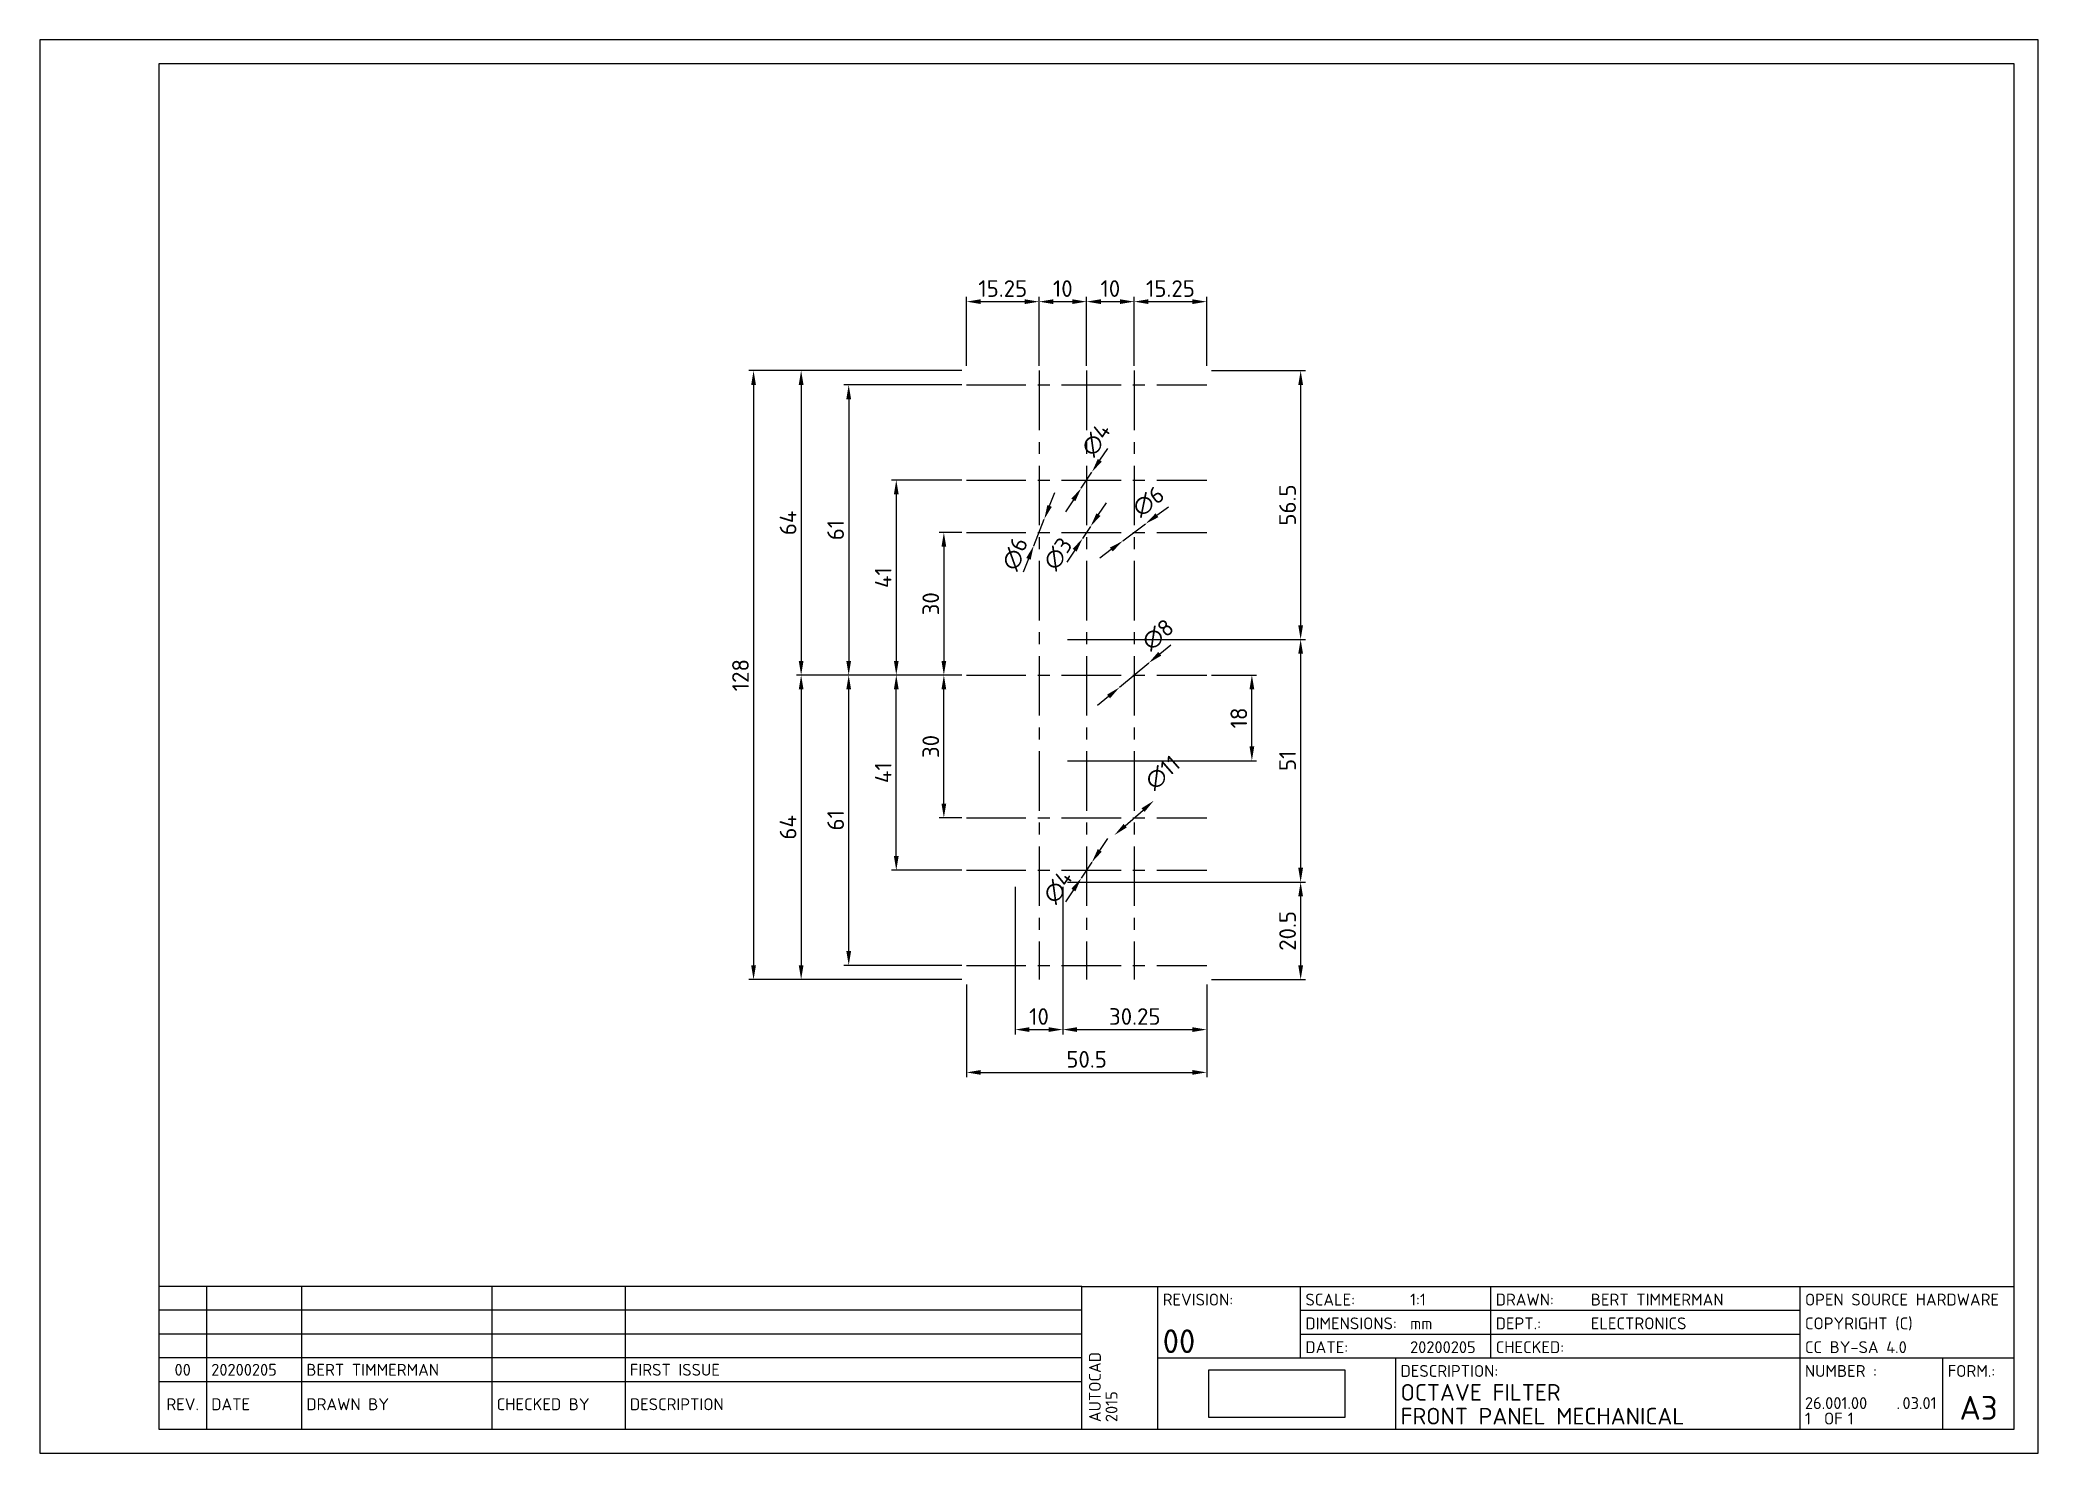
# Paper-space layout 'Layout1' of a CAD drawing. Extents: x 0 to 420, y 0 to 297.
# The model-space entities are those that its viewports show. They can reach past a viewport. Long polylines and large blocks are cut down to what shows.
import ezdxf
from ezdxf.enums import TextEntityAlignment as Align

# ---------------------------------------------------------------- set-up
doc = ezdxf.new("R2010")
doc.units = 0
doc.header["$LTSCALE"] = 10
doc.header["$MEASUREMENT"] = 0
doc.header["$PDMODE"] = 98
doc.header["$PDSIZE"] = -3
doc.linetypes.add('CENTER', pattern=[2, 1.25, -0.25, 0.25, -0.25])
doc.layers.get('0').update_dxf_attribs({"linetype": 'CONTINUOUS'})
doc.layers.get('DEFPOINTS').update_dxf_attribs({"linetype": 'CONTINUOUS'})
for name, color, linetype in [('DIMENSIONS', 1, 'CONTINUOUS'), ('GENERAL', 7, 'CONTINUOUS'), ('TITLEBLOCK', 7, 'CONTINUOUS')]:
    doc.layers.add(name, color=color, linetype=linetype)
doc.styles.add('ISO', font='isocpeur.ttf')
doc.dimstyles.get("Standard").update_dxf_attribs({"dimtxt": 3.5, "dimasz": 3, "dimexe": 1, "dimexo": 1, "dimgap": 1, "dimtad": 1, "dimdec": 3, "dimdsep": 46, "dimtxsty": 'ISO', "dimcen": 1, "dimclrt": 2, "dimadec": 0, "dimazin": 0, "dimtfac": 1, "dimtdec": 3, "dimtmove": 2, "dimatfit": 3, "dimfxl": 1, "dimtolj": 1, "dimarcsym": 0})
picture_1 = doc.add_image_def('image1.png', size_in_pixel=(403, 141))

# ---------------------------------------------------------------- blocks, each defined once
blk = doc.blocks.new('A3')
at = {"layer": 'TITLEBLOCK', "color": 3}
for p, q in [((219, 35), (25, 35)), ((219, 35), (415, 35)), ((219, 5), (219, 35)), ((235, 5), (235, 35)), ((265, 20), (265, 35)), ((305, 20), (305, 35)), ((370, 5), (370, 35)), ((265, 30), (370, 30)), ((265, 25), (370, 25)), ((235, 20), (415, 20)), ((285, 5), (285, 20)), ((400, 5), (400, 20)), ((219, 15), (25, 15))]:
    blk.add_line(p, q, dxfattribs=at)
at = {"layer": 'TITLEBLOCK'}
for p, q in [((35, 35), (35, 5)), ((55, 35), (55, 5)), ((95, 35), (95, 5)), ((123, 35), (123, 5)), ((219, 30), (25, 30)), ((219, 25), (25, 25)), ((219, 20), (25, 20))]:
    blk.add_line(p, q, dxfattribs=at)
at = {"layer": 'TITLEBLOCK', "color": 1}
blk.add_lwpolyline([(0, 0), (420, 0), (420, 297), (0, 297)], close=True, dxfattribs=at)
at = {"layer": 'TITLEBLOCK', "color": 4}
blk.add_lwpolyline([(25, 5), (415, 5), (415, 292), (25, 292), (25, 5)], dxfattribs=at)
at = {"layer": 'TITLEBLOCK', "style": 'ISO'}
for s, p in [('REVISION:', (236, 31)), ('SCALE:', (266, 31)), ('DRAWN:', (306, 31)), ('DIMENSIONS:', (266, 26)), ('DEPT.:', (306, 26)), ('DATE:', (266, 21)), ('CHECKED:', (306, 21)), ('DESCRIPTION:', (286, 16)), ('NUMBER :', (371, 16)), ('FORM.:', (401, 16)), ('DATE', (36, 9)), ('DRAWN BY', (56, 9)), ('CHECKED BY', (96, 9)), ('DESCRIPTION', (124, 9)), ('OF', (375, 6)), ('.', (390.25, 9.25))]:
    blk.add_text(s, height=2.5, dxfattribs=at).set_placement(p)
blk.add_text('REV.', height=2.5, dxfattribs=at).set_placement((30, 9), align=Align.CENTER)
for tag, p in [('REV4', (30, 31.25)), ('REV3', (30, 26.25)), ('REV2', (30, 21.25)), ('REV1', (30, 16.25))]:
    blk.add_attdef(tag, text='', height=2.5, dxfattribs=at).set_placement(p, align=Align.CENTER)
for tag, p in [('DATUM4', (36, 31.25)), ('GET4', (56, 31.25)), ('GEZ4', (96, 31.25)), ('OMSCHR4', (124, 31.25)), ('DATUM3', (36, 26.25)), ('GET3', (56, 26.25)), ('GEZ3', (96, 26.25)), ('OMSCHR3', (124, 26.25)), ('DATUM2', (36, 21.25)), ('GET2', (56, 21.25)), ('GEZ2', (96, 21.25)), ('OMSCHR2', (124, 21.25)), ('DATUM1', (36, 16.25)), ('GET1', (56, 16.25)), ('GEZ1', (96, 16.25)), ('OMSCHR1', (124, 16.25))]:
    blk.add_attdef(tag, p, '', height=2.5, dxfattribs=at)
at = {"layer": 'TITLEBLOCK', "color": 2, "style": 'ISO'}
for tag, p, height in [('S', (288, 31), 2.5), ('GET', (326, 31), 2.5), ('OPM1', (371, 31), 2.5), ('ME', (288, 26), 2.5), ('AFD', (326, 26), 2.5), ('OPM2', (371, 26), 2.5), ('LDATUM', (245.5, 21), 2.5), ('DATUM', (288, 21), 2.5), ('GEZ', (326, 21), 2.5), ('OPM3', (371, 21), 2.5), ('BEN1', (286, 11), 3.5), ('CAT', (371, 12.5), 2.5), ('INST', (378, 12.5), 2.5), ('BEN2', (286, 6), 3.5), ('PARTNO', (371, 9.25), 2.5), ('B', (371, 6), 2.5), ('NOBLZ', (380, 6), 2.5), ('TEK', (391.5, 9.25), 2.5)]:
    blk.add_attdef(tag, p, '', height=height, dxfattribs=at)
at = {"layer": 'TITLEBLOCK', "color": 3, "style": 'ISO'}
blk.add_attdef('L', (236, 21), '', height=5, dxfattribs=at)
at = {"layer": 'TITLEBLOCK', "color": 2, "style": 'ISO'}
for tag, p in [('DOSNAAM', (230, 6.5)), ('SYSTEEM', (223, 6.5)), ('FLOPPY', (233.5, 6.5)), ('REL', (226.5, 6.5))]:
    blk.add_attdef(tag, p, '', height=2.5, rotation=90, dxfattribs=at)
for tag, p in [('NAAM', (260, 14)), ('PLAATS', (260, 7.5))]:
    blk.add_attdef(tag, text='', height=3.5, dxfattribs=at).set_placement(p, align=Align.CENTER)
at = {"layer": 'TITLEBLOCK', "color": 3, "style": 'ISO'}
blk.add_attdef('F', text='', height=5, dxfattribs=at).set_placement((407.5, 7), align=Align.CENTER)
blk = doc.blocks.new('*D1')
at = {"layer": 'DEFPOINTS', "color": 0, "transparency": 16777216}
for p in [(194.75, 227.5), (160, 163.5), (194.75, 163.5)]:
    blk.add_point(p, dxfattribs=at)
at = {"layer": 'DIMENSIONS', "color": 0, "lineweight": -2, "transparency": 16777216}
for p, q in [((193.75, 227.5), (159, 227.5)), ((160, 224.5), (160, 166.5)), ((193.75, 163.5), (159, 163.5))]:
    blk.add_line(p, q, dxfattribs=at)
at = {"layer": 'DIMENSIONS', "color": 0, "transparency": 16777216}
for points in [[(159.5, 224.5), (160.5, 224.5), (160, 227.5)], [(159.5, 166.5), (160.5, 166.5), (160, 163.5)]]:
    blk.add_solid(points, dxfattribs=at)
at = {"layer": 'DIMENSIONS', "color": 2, "transparency": 16777216, "insert": (157.25, 195.5), "char_height": 3.5, "attachment_point": 5, "rotation": 90, "style": 'ISO'}
blk.add_mtext('\\A1;64', dxfattribs=at)
blk = doc.blocks.new('*D2')
at = {"layer": 'DEFPOINTS', "color": 0, "transparency": 16777216}
for p in [(194.75, 227.5), (150, 99.5), (194.75, 99.5)]:
    blk.add_point(p, dxfattribs=at)
at = {"layer": 'DIMENSIONS', "color": 0, "lineweight": -2, "transparency": 16777216}
for p, q in [((193.75, 227.5), (149, 227.5)), ((150, 224.5), (150, 102.5)), ((193.75, 99.5), (149, 99.5))]:
    blk.add_line(p, q, dxfattribs=at)
at = {"layer": 'DIMENSIONS', "color": 0, "transparency": 16777216}
for points in [[(149.5, 224.5), (150.5, 224.5), (150, 227.5)], [(149.5, 102.5), (150.5, 102.5), (150, 99.5)]]:
    blk.add_solid(points, dxfattribs=at)
at = {"layer": 'DIMENSIONS', "color": 2, "transparency": 16777216, "insert": (147.25, 163.5), "char_height": 3.5, "attachment_point": 5, "rotation": 90, "style": 'ISO'}
blk.add_mtext('\\A1;128', dxfattribs=at)
blk = doc.blocks.new('*D3')
at = {"layer": 'DEFPOINTS', "color": 0, "transparency": 16777216}
for p in [(194.75, 163.5), (160, 99.5), (194.75, 99.5)]:
    blk.add_point(p, dxfattribs=at)
at = {"layer": 'DIMENSIONS', "color": 0, "lineweight": -2, "transparency": 16777216}
for p, q in [((193.75, 163.5), (159, 163.5)), ((160, 160.5), (160, 102.5)), ((193.75, 99.5), (159, 99.5))]:
    blk.add_line(p, q, dxfattribs=at)
at = {"layer": 'DIMENSIONS', "color": 0, "transparency": 16777216}
for points in [[(159.5, 160.5), (160.5, 160.5), (160, 163.5)], [(159.5, 102.5), (160.5, 102.5), (160, 99.5)]]:
    blk.add_solid(points, dxfattribs=at)
at = {"layer": 'DIMENSIONS', "color": 2, "transparency": 16777216, "insert": (157.25, 131.5), "char_height": 3.5, "attachment_point": 5, "rotation": 90, "style": 'ISO'}
blk.add_mtext('\\A1;64', dxfattribs=at)
blk = doc.blocks.new('*D4')
at = {"layer": 'DEFPOINTS', "color": 0, "transparency": 16777216}
for p in [(194.75, 224.5), (170, 163.5), (194.75, 163.5)]:
    blk.add_point(p, dxfattribs=at)
at = {"layer": 'DIMENSIONS', "color": 0, "lineweight": -2, "transparency": 16777216}
for p, q in [((193.75, 224.5), (169, 224.5)), ((170, 221.5), (170, 166.5)), ((193.75, 163.5), (169, 163.5))]:
    blk.add_line(p, q, dxfattribs=at)
at = {"layer": 'DIMENSIONS', "color": 0, "transparency": 16777216}
for points in [[(169.5, 221.5), (170.5, 221.5), (170, 224.5)], [(169.5, 166.5), (170.5, 166.5), (170, 163.5)]]:
    blk.add_solid(points, dxfattribs=at)
at = {"layer": 'DIMENSIONS', "color": 2, "transparency": 16777216, "insert": (167.25, 194), "char_height": 3.5, "attachment_point": 5, "rotation": 90, "style": 'ISO'}
blk.add_mtext('\\A1;61', dxfattribs=at)
blk = doc.blocks.new('*D5')
at = {"layer": 'DEFPOINTS', "color": 0, "transparency": 16777216}
for p in [(194.75, 204.5), (180, 163.5), (194.75, 163.5)]:
    blk.add_point(p, dxfattribs=at)
at = {"layer": 'DIMENSIONS', "color": 0, "lineweight": -2, "transparency": 16777216}
for p, q in [((193.75, 204.5), (179, 204.5)), ((180, 201.5), (180, 166.5)), ((193.75, 163.5), (179, 163.5))]:
    blk.add_line(p, q, dxfattribs=at)
at = {"layer": 'DIMENSIONS', "color": 0, "transparency": 16777216}
for points in [[(179.5, 201.5), (180.5, 201.5), (180, 204.5)], [(179.5, 166.5), (180.5, 166.5), (180, 163.5)]]:
    blk.add_solid(points, dxfattribs=at)
at = {"layer": 'DIMENSIONS', "color": 2, "transparency": 16777216, "insert": (177.25, 184), "char_height": 3.5, "attachment_point": 5, "rotation": 90, "style": 'ISO'}
blk.add_mtext('\\A1;41', dxfattribs=at)
blk = doc.blocks.new('*D6')
at = {"layer": 'DEFPOINTS', "color": 0, "transparency": 16777216}
for p in [(194.75, 193.5), (190, 163.5), (194.75, 163.5)]:
    blk.add_point(p, dxfattribs=at)
at = {"layer": 'DIMENSIONS', "color": 0, "lineweight": -2, "transparency": 16777216}
for p, q in [((193.75, 193.5), (189, 193.5)), ((190, 190.5), (190, 166.5)), ((193.75, 163.5), (189, 163.5))]:
    blk.add_line(p, q, dxfattribs=at)
at = {"layer": 'DIMENSIONS', "color": 0, "transparency": 16777216}
for points in [[(189.5, 190.5), (190.5, 190.5), (190, 193.5)], [(189.5, 166.5), (190.5, 166.5), (190, 163.5)]]:
    blk.add_solid(points, dxfattribs=at)
at = {"layer": 'DIMENSIONS', "color": 2, "transparency": 16777216, "insert": (187.25, 178.5), "char_height": 3.5, "attachment_point": 5, "rotation": 90, "style": 'ISO'}
blk.add_mtext('\\A1;30', dxfattribs=at)
blk = doc.blocks.new('*D7')
at = {"layer": 'DEFPOINTS', "color": 0, "transparency": 16777216}
for p in [(194.75, 99.5), (245.25, 99.5), (245.25, 80)]:
    blk.add_point(p, dxfattribs=at)
at = {"layer": 'DIMENSIONS', "color": 0, "lineweight": -2, "transparency": 16777216}
for p, q in [((194.75, 98.5), (194.75, 79)), ((245.25, 98.5), (245.25, 79)), ((197.75, 80), (242.25, 80))]:
    blk.add_line(p, q, dxfattribs=at)
at = {"layer": 'DIMENSIONS', "color": 0, "transparency": 16777216}
for points in [[(197.75, 80.5), (197.75, 79.5), (194.75, 80)], [(242.25, 80.5), (242.25, 79.5), (245.25, 80)]]:
    blk.add_solid(points, dxfattribs=at)
at = {"layer": 'DIMENSIONS', "color": 2, "transparency": 16777216, "insert": (220, 82.75), "char_height": 3.5, "attachment_point": 5, "style": 'ISO'}
blk.add_mtext('\\A1;50.5', dxfattribs=at)
blk = doc.blocks.new('*D10')
at = {"layer": 'DEFPOINTS', "color": 0, "transparency": 16777216}
for p in [(190, 163.5), (194.75, 163.5), (194.75, 133.5)]:
    blk.add_point(p, dxfattribs=at)
at = {"layer": 'DIMENSIONS', "color": 0, "lineweight": -2, "transparency": 16777216}
for p, q in [((193.75, 163.5), (189, 163.5)), ((190, 136.5), (190, 160.5)), ((193.75, 133.5), (189, 133.5))]:
    blk.add_line(p, q, dxfattribs=at)
at = {"layer": 'DIMENSIONS', "color": 0, "transparency": 16777216}
for points in [[(189.5, 160.5), (190.5, 160.5), (190, 163.5)], [(189.5, 136.5), (190.5, 136.5), (190, 133.5)]]:
    blk.add_solid(points, dxfattribs=at)
at = {"layer": 'DIMENSIONS', "color": 2, "transparency": 16777216, "insert": (187.25, 148.5), "char_height": 3.5, "attachment_point": 5, "rotation": 90, "style": 'ISO'}
blk.add_mtext('\\A1;30', dxfattribs=at)
blk = doc.blocks.new('*D9')
at = {"layer": 'DEFPOINTS', "color": 0, "transparency": 16777216}
for p in [(180, 163.5), (194.75, 163.5), (194.75, 122.5)]:
    blk.add_point(p, dxfattribs=at)
at = {"layer": 'DIMENSIONS', "color": 0, "lineweight": -2, "transparency": 16777216}
for p, q in [((193.75, 163.5), (179, 163.5)), ((180, 125.5), (180, 160.5)), ((193.75, 122.5), (179, 122.5))]:
    blk.add_line(p, q, dxfattribs=at)
at = {"layer": 'DIMENSIONS', "color": 0, "transparency": 16777216}
for points in [[(179.5, 160.5), (180.5, 160.5), (180, 163.5)], [(179.5, 125.5), (180.5, 125.5), (180, 122.5)]]:
    blk.add_solid(points, dxfattribs=at)
at = {"layer": 'DIMENSIONS', "color": 2, "transparency": 16777216, "insert": (177.25, 143), "char_height": 3.5, "attachment_point": 5, "rotation": 90, "style": 'ISO'}
blk.add_mtext('\\A1;41', dxfattribs=at)
blk = doc.blocks.new('*D8')
at = {"layer": 'DEFPOINTS', "color": 0, "transparency": 16777216}
for p in [(170, 163.5), (194.75, 163.5), (194.75, 102.5)]:
    blk.add_point(p, dxfattribs=at)
at = {"layer": 'DIMENSIONS', "color": 0, "lineweight": -2, "transparency": 16777216}
for p, q in [((193.75, 163.5), (169, 163.5)), ((170, 105.5), (170, 160.5)), ((193.75, 102.5), (169, 102.5))]:
    blk.add_line(p, q, dxfattribs=at)
at = {"layer": 'DIMENSIONS', "color": 0, "transparency": 16777216}
for points in [[(169.5, 160.5), (170.5, 160.5), (170, 163.5)], [(169.5, 105.5), (170.5, 105.5), (170, 102.5)]]:
    blk.add_solid(points, dxfattribs=at)
at = {"layer": 'DIMENSIONS', "color": 2, "transparency": 16777216, "insert": (167.25, 133), "char_height": 3.5, "attachment_point": 5, "rotation": 90, "style": 'ISO'}
blk.add_mtext('\\A1;61', dxfattribs=at)
blk = doc.blocks.new('*D13')
at = {"layer": 'DEFPOINTS', "color": 0, "transparency": 16777216}
for p in [(210, 242), (194.75, 227.5), (210, 227.5)]:
    blk.add_point(p, dxfattribs=at)
at = {"layer": 'DIMENSIONS', "color": 0, "lineweight": -2, "transparency": 16777216}
for p, q in [((194.75, 228.5), (194.75, 243)), ((197.75, 242), (207, 242)), ((210, 228.5), (210, 243))]:
    blk.add_line(p, q, dxfattribs=at)
at = {"layer": 'DIMENSIONS', "color": 0, "transparency": 16777216}
for points in [[(197.75, 242.5), (197.75, 241.5), (194.75, 242)], [(207, 242.5), (207, 241.5), (210, 242)]]:
    blk.add_solid(points, dxfattribs=at)
at = {"layer": 'DIMENSIONS', "color": 2, "transparency": 16777216, "insert": (202.38, 244.75), "char_height": 3.5, "attachment_point": 5, "style": 'ISO'}
blk.add_mtext('\\A1;15.25', dxfattribs=at)
blk = doc.blocks.new('*D14')
at = {"layer": 'DEFPOINTS', "color": 0, "transparency": 16777216}
for p in [(220, 242), (210, 227.5), (220, 227.5)]:
    blk.add_point(p, dxfattribs=at)
at = {"layer": 'DIMENSIONS', "color": 0, "lineweight": -2, "transparency": 16777216}
for p, q in [((210, 228.5), (210, 243)), ((213, 242), (217, 242)), ((220, 228.5), (220, 243))]:
    blk.add_line(p, q, dxfattribs=at)
at = {"layer": 'DIMENSIONS', "color": 0, "transparency": 16777216}
for points in [[(213, 242.5), (213, 241.5), (210, 242)], [(217, 242.5), (217, 241.5), (220, 242)]]:
    blk.add_solid(points, dxfattribs=at)
at = {"layer": 'DIMENSIONS', "color": 2, "transparency": 16777216, "insert": (215, 244.75), "char_height": 3.5, "attachment_point": 5, "style": 'ISO'}
blk.add_mtext('\\A1;10', dxfattribs=at)
blk = doc.blocks.new('*D15')
at = {"layer": 'DEFPOINTS', "color": 0, "transparency": 16777216}
for p in [(230, 242), (220, 227.5), (230, 227.5)]:
    blk.add_point(p, dxfattribs=at)
at = {"layer": 'DIMENSIONS', "color": 0, "lineweight": -2, "transparency": 16777216}
for p, q in [((220, 228.5), (220, 243)), ((223, 242), (227, 242)), ((230, 228.5), (230, 243))]:
    blk.add_line(p, q, dxfattribs=at)
at = {"layer": 'DIMENSIONS', "color": 0, "transparency": 16777216}
for points in [[(223, 242.5), (223, 241.5), (220, 242)], [(227, 242.5), (227, 241.5), (230, 242)]]:
    blk.add_solid(points, dxfattribs=at)
at = {"layer": 'DIMENSIONS', "color": 2, "transparency": 16777216, "insert": (225, 244.75), "char_height": 3.5, "attachment_point": 5, "style": 'ISO'}
blk.add_mtext('\\A1;10', dxfattribs=at)
blk = doc.blocks.new('*D16')
at = {"layer": 'DEFPOINTS', "color": 0, "transparency": 16777216}
for p in [(245.25, 242), (230, 227.5), (245.25, 227.5)]:
    blk.add_point(p, dxfattribs=at)
at = {"layer": 'DIMENSIONS', "color": 0, "lineweight": -2, "transparency": 16777216}
for p, q in [((230, 228.5), (230, 243)), ((233, 242), (242.25, 242)), ((245.25, 228.5), (245.25, 243))]:
    blk.add_line(p, q, dxfattribs=at)
at = {"layer": 'DIMENSIONS', "color": 0, "transparency": 16777216}
for points in [[(233, 242.5), (233, 241.5), (230, 242)], [(242.25, 242.5), (242.25, 241.5), (245.25, 242)]]:
    blk.add_solid(points, dxfattribs=at)
at = {"layer": 'DIMENSIONS', "color": 2, "transparency": 16777216, "insert": (237.63, 244.75), "char_height": 3.5, "attachment_point": 5, "style": 'ISO'}
blk.add_mtext('\\A1;15.25', dxfattribs=at)
blk = doc.blocks.new('*D17')
at = {"layer": 'DEFPOINTS', "color": 0, "transparency": 16777216}
for p in [(221.11, 206.16, 1), (218.89, 202.83, 1)]:
    blk.add_point(p, dxfattribs=at)
at = {"layer": 'DIMENSIONS', "color": 0, "lineweight": -2, "transparency": 16777216}
for p, q in [((222.77, 208.66), (224.44, 211.16)), ((218.89, 202.83), (221.11, 206.16)), ((217.23, 200.34), (215.57, 197.84))]:
    blk.add_line(p, q, dxfattribs=at)
at = {"layer": 'DIMENSIONS', "color": 0, "transparency": 16777216}
for points in [[(222.36, 208.94), (223.19, 208.38), (221.11, 206.16)], [(216.81, 200.61), (217.64, 200.06), (218.89, 202.83)]]:
    blk.add_solid(points, dxfattribs=at)
at = {"layer": 'DIMENSIONS', "color": 2, "transparency": 16777216, "insert": (222, 213), "char_height": 3.5, "attachment_point": 5, "rotation": 56.3329, "style": 'ISO'}
blk.add_mtext('\\A1;∅4', dxfattribs=at)
blk = doc.blocks.new('*D18')
at = {"layer": 'DEFPOINTS', "color": 0, "transparency": 16777216}
for p in [(232.4, 195.3, 1), (227.6, 191.7, 1)]:
    blk.add_point(p, dxfattribs=at)
at = {"layer": 'DIMENSIONS', "color": 0, "lineweight": -2, "transparency": 16777216}
for p, q in [((234.8, 197.1), (237.2, 198.9)), ((227.6, 191.7), (232.4, 195.3)), ((225.2, 189.9), (222.8, 188.1))]:
    blk.add_line(p, q, dxfattribs=at)
at = {"layer": 'DIMENSIONS', "color": 0, "transparency": 16777216}
for points in [[(234.5, 197.5), (235.1, 196.7), (232.4, 195.3)], [(224.9, 190.3), (225.5, 189.5), (227.6, 191.7)]]:
    blk.add_solid(points, dxfattribs=at)
at = {"layer": 'DIMENSIONS', "color": 2, "transparency": 16777216, "insert": (233, 200), "char_height": 3.5, "attachment_point": 5, "rotation": 36.8909, "style": 'ISO'}
blk.add_mtext('\\A1;∅6', dxfattribs=at)
blk = doc.blocks.new('*D19')
at = {"layer": 'DEFPOINTS', "color": 0, "transparency": 16777216}
for p in [(220.83, 194.75, 1), (219.17, 192.25, 1)]:
    blk.add_point(p, dxfattribs=at)
at = {"layer": 'DIMENSIONS', "color": 0, "lineweight": -2, "transparency": 16777216}
for p, q in [((222.5, 197.24), (224.16, 199.74)), ((220.83, 194.75), (219.17, 192.25)), ((217.5, 189.76), (215.84, 187.26))]:
    blk.add_line(p, q, dxfattribs=at)
at = {"layer": 'DIMENSIONS', "color": 0, "transparency": 16777216}
for points in [[(222.08, 197.52), (222.91, 196.96), (220.83, 194.75)], [(217.09, 190.03), (217.92, 189.48), (219.17, 192.25)]]:
    blk.add_solid(points, dxfattribs=at)
at = {"layer": 'DIMENSIONS', "color": 2, "transparency": 16777216, "insert": (214, 189), "char_height": 3.5, "attachment_point": 5, "rotation": 56.2869, "style": 'ISO'}
blk.add_mtext('\\A1;∅3', dxfattribs=at)
blk = doc.blocks.new('*D20')
at = {"layer": 'DEFPOINTS', "color": 0, "transparency": 16777216}
for p in [(211.11, 196.28, 1), (208.89, 190.71, 1)]:
    blk.add_point(p, dxfattribs=at)
at = {"layer": 'DIMENSIONS', "color": 0, "lineweight": -2, "transparency": 16777216}
for p, q in [((212.23, 199.07), (213.34, 201.86)), ((208.89, 190.71), (211.11, 196.28)), ((207.77, 187.93), (206.66, 185.14))]:
    blk.add_line(p, q, dxfattribs=at)
at = {"layer": 'DIMENSIONS', "color": 0, "transparency": 16777216}
for points in [[(211.76, 199.26), (212.69, 198.88), (211.11, 196.28)], [(207.31, 188.11), (208.24, 187.74), (208.89, 190.71)]]:
    blk.add_solid(points, dxfattribs=at)
at = {"layer": 'DIMENSIONS', "color": 2, "transparency": 16777216, "insert": (205, 189), "char_height": 3.5, "attachment_point": 5, "rotation": 68.2106, "style": 'ISO'}
blk.add_mtext('\\A1;∅6', dxfattribs=at)
blk = doc.blocks.new('*D21')
at = {"layer": 'DEFPOINTS', "color": 0, "transparency": 16777216}
for p in [(234.14, 137.12, 1), (225.86, 129.88, 1)]:
    blk.add_point(p, dxfattribs=at)
at = {"layer": 'DIMENSIONS', "color": 0, "lineweight": -2, "transparency": 16777216}
blk.add_line((228.12, 131.85), (231.88, 135.15), dxfattribs=at)
at = {"layer": 'DIMENSIONS', "color": 0, "transparency": 16777216}
for points in [[(231.55, 135.52), (232.21, 134.77), (234.14, 137.12)], [(227.79, 132.23), (228.45, 131.48), (225.86, 129.88)]]:
    blk.add_solid(points, dxfattribs=at)
at = {"layer": 'DIMENSIONS', "color": 2, "transparency": 16777216, "insert": (236, 143), "char_height": 3.5, "attachment_point": 5, "rotation": 41.1954, "style": 'ISO'}
blk.add_mtext('\\A1;∅11', dxfattribs=at)
blk = doc.blocks.new('*D22')
at = {"layer": 'DEFPOINTS', "color": 0, "transparency": 16777216}
for p in [(221.11, 124.16, 1), (218.89, 120.84, 1)]:
    blk.add_point(p, dxfattribs=at)
at = {"layer": 'DIMENSIONS', "color": 0, "lineweight": -2, "transparency": 16777216}
for p, q in [((222.78, 126.66), (224.44, 129.15)), ((221.11, 124.16), (218.89, 120.84)), ((217.23, 118.34), (215.56, 115.84))]:
    blk.add_line(p, q, dxfattribs=at)
at = {"layer": 'DIMENSIONS', "color": 0, "transparency": 16777216}
for points in [[(222.36, 126.94), (223.19, 126.38), (221.11, 124.16)], [(216.81, 118.62), (217.64, 118.06), (218.89, 120.84)]]:
    blk.add_solid(points, dxfattribs=at)
at = {"layer": 'DIMENSIONS', "color": 2, "transparency": 16777216, "insert": (214, 119), "char_height": 3.5, "attachment_point": 5, "rotation": 56.2869, "style": 'ISO'}
blk.add_mtext('\\A1;∅4', dxfattribs=at)
blk = doc.blocks.new('*D23')
at = {"layer": 'DEFPOINTS', "color": 0, "transparency": 16777216}
for p in [(233.07, 166.06, 1), (226.93, 160.94, 1)]:
    blk.add_point(p, dxfattribs=at)
at = {"layer": 'DIMENSIONS', "color": 0, "lineweight": -2, "transparency": 16777216}
for p, q in [((235.38, 167.98), (237.68, 169.9)), ((226.93, 160.94), (233.07, 166.06)), ((224.62, 159.02), (222.32, 157.1))]:
    blk.add_line(p, q, dxfattribs=at)
at = {"layer": 'DIMENSIONS', "color": 0, "transparency": 16777216}
for points in [[(235.06, 168.37), (235.7, 167.6), (233.07, 166.06)], [(224.3, 159.4), (224.94, 158.63), (226.93, 160.94)]]:
    blk.add_solid(points, dxfattribs=at)
at = {"layer": 'DIMENSIONS', "color": 2, "transparency": 16777216, "insert": (235, 172), "char_height": 3.5, "attachment_point": 5, "rotation": 39.8187, "style": 'ISO'}
blk.add_mtext('\\A1;∅8', dxfattribs=at)
blk = doc.blocks.new('*D24')
at = {"layer": 'DEFPOINTS', "color": 0, "transparency": 16777216}
for p in [(215, 171), (215, 120), (265, 120)]:
    blk.add_point(p, dxfattribs=at)
at = {"layer": 'DIMENSIONS', "color": 0, "lineweight": -2, "transparency": 16777216}
for p, q in [((216, 171), (266, 171)), ((265, 168), (265, 123)), ((216, 120), (266, 120))]:
    blk.add_line(p, q, dxfattribs=at)
at = {"layer": 'DIMENSIONS', "color": 0, "transparency": 16777216}
for points in [[(264.5, 168), (265.5, 168), (265, 171)], [(264.5, 123), (265.5, 123), (265, 120)]]:
    blk.add_solid(points, dxfattribs=at)
at = {"layer": 'DIMENSIONS', "color": 2, "transparency": 16777216, "insert": (262.25, 145.5), "char_height": 3.5, "attachment_point": 5, "rotation": 90, "style": 'ISO'}
blk.add_mtext('\\A1;51', dxfattribs=at)
blk = doc.blocks.new('*D25')
at = {"layer": 'DEFPOINTS', "color": 0, "transparency": 16777216}
for p in [(205, 120), (215, 120), (215, 89)]:
    blk.add_point(p, dxfattribs=at)
at = {"layer": 'DIMENSIONS', "color": 0, "lineweight": -2, "transparency": 16777216}
for p, q in [((205, 119), (205, 88)), ((215, 119), (215, 88)), ((208, 89), (212, 89))]:
    blk.add_line(p, q, dxfattribs=at)
at = {"layer": 'DIMENSIONS', "color": 0, "transparency": 16777216}
for points in [[(208, 89.5), (208, 88.5), (205, 89)], [(212, 89.5), (212, 88.5), (215, 89)]]:
    blk.add_solid(points, dxfattribs=at)
at = {"layer": 'DIMENSIONS', "color": 2, "transparency": 16777216, "insert": (210, 91.75), "char_height": 3.5, "attachment_point": 5, "style": 'ISO'}
blk.add_mtext('\\A1;10', dxfattribs=at)
blk = doc.blocks.new('*D26')
at = {"layer": 'DEFPOINTS', "color": 0, "transparency": 16777216}
for p in [(215, 120), (245.25, 99.5), (245.25, 89)]:
    blk.add_point(p, dxfattribs=at)
at = {"layer": 'DIMENSIONS', "color": 0, "lineweight": -2, "transparency": 16777216}
for p, q in [((215, 119), (215, 88)), ((245.25, 98.5), (245.25, 88)), ((218, 89), (242.25, 89))]:
    blk.add_line(p, q, dxfattribs=at)
at = {"layer": 'DIMENSIONS', "color": 0, "transparency": 16777216}
for points in [[(218, 89.5), (218, 88.5), (215, 89)], [(242.25, 89.5), (242.25, 88.5), (245.25, 89)]]:
    blk.add_solid(points, dxfattribs=at)
at = {"layer": 'DIMENSIONS', "color": 2, "transparency": 16777216, "insert": (230.13, 91.75), "char_height": 3.5, "attachment_point": 5, "style": 'ISO'}
blk.add_mtext('\\A1;30.25', dxfattribs=at)
blk = doc.blocks.new('*D27')
at = {"layer": 'DEFPOINTS', "color": 0, "transparency": 16777216}
for p in [(215, 120), (245.25, 99.5), (265, 99.5)]:
    blk.add_point(p, dxfattribs=at)
at = {"layer": 'DIMENSIONS', "color": 0, "lineweight": -2, "transparency": 16777216}
for p, q in [((216, 120), (266, 120)), ((265, 117), (265, 102.5)), ((246.25, 99.5), (266, 99.5))]:
    blk.add_line(p, q, dxfattribs=at)
at = {"layer": 'DIMENSIONS', "color": 0, "transparency": 16777216}
for points in [[(264.5, 117), (265.5, 117), (265, 120)], [(264.5, 102.5), (265.5, 102.5), (265, 99.5)]]:
    blk.add_solid(points, dxfattribs=at)
at = {"layer": 'DIMENSIONS', "color": 2, "transparency": 16777216, "insert": (262.25, 109.75), "char_height": 3.5, "attachment_point": 5, "rotation": 90, "style": 'ISO'}
blk.add_mtext('\\A1;20.5', dxfattribs=at)
blk = doc.blocks.new('*D28')
at = {"layer": 'DEFPOINTS', "color": 0, "transparency": 16777216}
for p in [(245.25, 227.5), (215, 171), (265, 171)]:
    blk.add_point(p, dxfattribs=at)
at = {"layer": 'DIMENSIONS', "color": 0, "lineweight": -2, "transparency": 16777216}
for p, q in [((246.25, 227.5), (266, 227.5)), ((265, 224.5), (265, 174)), ((216, 171), (266, 171))]:
    blk.add_line(p, q, dxfattribs=at)
at = {"layer": 'DIMENSIONS', "color": 0, "transparency": 16777216}
for points in [[(264.5, 224.5), (265.5, 224.5), (265, 227.5)], [(264.5, 174), (265.5, 174), (265, 171)]]:
    blk.add_solid(points, dxfattribs=at)
at = {"layer": 'DIMENSIONS', "color": 2, "transparency": 16777216, "insert": (262.25, 199.25), "char_height": 3.5, "attachment_point": 5, "rotation": 90, "style": 'ISO'}
blk.add_mtext('\\A1;56.5', dxfattribs=at)
blk = doc.blocks.new('*D30')
at = {"layer": 'DEFPOINTS', "color": 0, "transparency": 16777216}
for p in [(245.25, 163.5), (254.75, 163.5), (215, 145.5)]:
    blk.add_point(p, dxfattribs=at)
at = {"layer": 'DIMENSIONS', "color": 0, "lineweight": -2, "transparency": 16777216}
for p, q in [((246.25, 163.5), (255.75, 163.5)), ((254.75, 148.5), (254.75, 160.5)), ((216, 145.5), (255.75, 145.5))]:
    blk.add_line(p, q, dxfattribs=at)
at = {"layer": 'DIMENSIONS', "color": 0, "transparency": 16777216}
for points in [[(254.25, 160.5), (255.25, 160.5), (254.75, 163.5)], [(254.25, 148.5), (255.25, 148.5), (254.75, 145.5)]]:
    blk.add_solid(points, dxfattribs=at)
at = {"layer": 'DIMENSIONS', "color": 2, "transparency": 16777216, "insert": (252, 154.5), "char_height": 3.5, "attachment_point": 5, "rotation": 90, "style": 'ISO'}
blk.add_mtext('\\A1;18', dxfattribs=at)

msp = doc.modelspace()

# ---------------------------------------------------------------- linework, layer by layer
at = {"color": 1, "linetype": 'CENTER'}
for p, q in [((15.25, 128), (15.25, 0)), ((25.25, 128), (25.25, 0)), ((35.25, 128), (35.25, 0)), ((0, 125), (50.5, 125)), ((0, 105), (50.5, 105)), ((0, 94), (50.5, 94)), ((0, 64), (50.5, 64)), ((0, 34), (50.5, 34)), ((0, 23), (50.5, 23)), ((0, 3), (50.5, 3))]:
    msp.add_line(p, q, dxfattribs=at)

psp = doc.layouts.get("Layout1")

# ---------------------------------------------------------------- block references
ref = psp.add_blockref('A3', (0, 0))
ref.add_attrib('PARTNO', '26.001.00', (371, 9.25), dxfattribs={"layer": 'TITLEBLOCK', "color": 2, "height": 2.5, "style": 'ISO'})
ref.add_attrib('TEK', '03.01', (391.5, 9.25), dxfattribs={"layer": 'TITLEBLOCK', "color": 2, "height": 2.5, "style": 'ISO'})
ref.add_attrib('B', '1', (371, 6), dxfattribs={"layer": 'TITLEBLOCK', "color": 2, "height": 2.5, "style": 'ISO'})
ref.add_attrib('NOBLZ', '1', (380, 6), dxfattribs={"layer": 'TITLEBLOCK', "color": 2, "height": 2.5, "style": 'ISO'})
ref.add_attrib('L', '00', (236, 21), dxfattribs={"layer": 'TITLEBLOCK', "color": 3, "height": 5, "style": 'ISO'})
ref.add_attrib('F', 'A3', dxfattribs={"layer": 'TITLEBLOCK', "color": 3, "height": 5, "style": 'ISO'}).set_placement((407.5, 7), align=Align.CENTER)
ref.add_attrib('BEN1', 'OCTAVE FILTER', (286, 11), dxfattribs={"layer": 'TITLEBLOCK', "color": 2, "height": 3.5, "style": 'ISO'})
ref.add_attrib('BEN2', 'FRONT PANEL MECHANICAL', (286, 6), dxfattribs={"layer": 'TITLEBLOCK', "color": 2, "height": 3.5, "style": 'ISO'})
ref.add_attrib('S', '1:1', (288, 31), dxfattribs={"layer": 'TITLEBLOCK', "color": 2, "height": 2.5, "style": 'ISO'})
ref.add_attrib('ME', 'mm', (288, 26), dxfattribs={"layer": 'TITLEBLOCK', "color": 2, "height": 2.5, "style": 'ISO'})
ref.add_attrib('DATUM', '20200205', (288, 21), dxfattribs={"layer": 'TITLEBLOCK', "color": 2, "height": 2.5, "style": 'ISO'})
ref.add_attrib('GET', 'BERT TIMMERMAN', (326, 31), dxfattribs={"layer": 'TITLEBLOCK', "color": 2, "height": 2.5, "style": 'ISO'})
ref.add_attrib('AFD', 'ELECTRONICS', (326, 26), dxfattribs={"layer": 'TITLEBLOCK', "color": 2, "height": 2.5, "style": 'ISO'})
ref.add_attrib('OPM1', 'OPEN SOURCE HARDWARE', (371, 31), dxfattribs={"layer": 'TITLEBLOCK', "color": 2, "height": 2.5, "style": 'ISO'})
ref.add_attrib('OPM2', 'COPYRIGHT (C)', (371, 26), dxfattribs={"layer": 'TITLEBLOCK', "color": 2, "height": 2.5, "style": 'ISO'})
ref.add_attrib('OPM3', 'CC BY-SA 4.0', (371, 21), dxfattribs={"layer": 'TITLEBLOCK', "color": 2, "height": 2.5, "style": 'ISO'})
ref.add_attrib('SYSTEEM', 'AUTOCAD', (223, 6.5), dxfattribs={"layer": 'TITLEBLOCK', "color": 2, "height": 2.5, "rotation": 90, "style": 'ISO'})
ref.add_attrib('REL', '2015', (226.5, 6.5), dxfattribs={"layer": 'TITLEBLOCK', "color": 2, "height": 2.5, "rotation": 90, "style": 'ISO'})
ref.add_attrib('REV1', '00', dxfattribs={"layer": 'TITLEBLOCK', "height": 2.5, "style": 'ISO'}).set_placement((30, 16.25), align=Align.CENTER)
ref.add_attrib('DATUM1', '20200205', (36, 16.25), dxfattribs={"layer": 'TITLEBLOCK', "height": 2.5, "style": 'ISO'})
ref.add_attrib('GET1', 'BERT TIMMERMAN', (56, 16.25), dxfattribs={"layer": 'TITLEBLOCK', "height": 2.5, "style": 'ISO'})
ref.add_attrib('OMSCHR1', 'FIRST ISSUE', (124, 16.25), dxfattribs={"layer": 'TITLEBLOCK', "height": 2.5, "style": 'ISO'})

# ---------------------------------------------------------------- dimensions: what is measured, and where the dimension line sits
at = {"layer": 'DIMENSIONS'}
for base, p1, p2, picture, middle in [((210.0002, 242), (194.7502, 227.499), (210.0002, 227.499), '*D13', (202.3752, 244.75)), ((220.0002, 242), (210.0002, 227.499), (220.0002, 227.499), '*D14', (215.0002, 244.75)), ((230.0002, 242), (220.0002, 227.499), (230.0002, 227.499), '*D15', (225.0002, 244.75)), ((245.2502, 242), (230.0002, 227.499), (245.2502, 227.499), '*D16', (237.6252, 244.75)), ((215.0002, 89), (205.0002, 119.999), (215.0002, 119.999), '*D25', (210.0002, 91.75)), ((245.2502, 89), (215.0002, 119.999), (245.2502, 99.499), '*D26', (230.1252, 91.75)), ((245.2502, 80), (194.7502, 99.499), (245.2502, 99.499), '*D7', (220.0002, 82.75))]:
    dim = psp.add_linear_dim(base=base, p1=p1, p2=p2, dimstyle='Standard', dxfattribs=at)
    dim.commit()
    dim.dimension.update_dxf_attribs({"geometry": picture, "text_midpoint": middle})
for base, p1, p2, angle, picture, middle in [((150, 99.499), (194.7502, 227.499), (194.7502, 99.499), 90, '*D2', (147.25, 163.499)), ((160, 163.499), (194.7502, 227.499), (194.7502, 163.499), 90, '*D1', (157.25, 195.499)), ((265, 170.999), (245.2502, 227.499), (215.0002, 170.999), 90, '*D28', (262.25, 199.249)), ((170, 163.499), (194.7502, 224.499), (194.7502, 163.499), 90, '*D4', (167.25, 193.999)), ((180, 163.499), (194.7502, 204.499), (194.7502, 163.499), 90, '*D5', (177.25, 183.999)), ((190, 163.499), (194.7502, 193.499), (194.7502, 163.499), 90, '*D6', (187.25, 178.499)), ((265, 119.999), (215.0002, 170.999), (215.0002, 119.999), 90, '*D24', (262.25, 145.499)), ((160, 99.499), (194.7502, 163.499), (194.7502, 99.499), 90, '*D3', (157.25, 131.499)), ((170, 163.499), (194.7502, 102.499), (194.7502, 163.499), 270, '*D8', (167.25, 132.999)), ((180, 163.499), (194.7502, 122.499), (194.7502, 163.499), 270, '*D9', (177.25, 142.999)), ((190, 163.499), (194.7502, 133.499), (194.7502, 163.499), 270, '*D10', (187.25, 148.499)), ((254.75, 163.499), (215.0002, 145.499), (245.2502, 163.499), 90, '*D30', (252, 154.499)), ((265, 99.499), (215.0002, 119.999), (245.2502, 99.499), 90, '*D27', (262.25, 109.749))]:
    dim = psp.add_linear_dim(base=base, p1=p1, p2=p2, angle=angle, dimstyle='Standard', dxfattribs=at)
    dim.commit()
    dim.dimension.update_dxf_attribs({"geometry": picture, "text_midpoint": middle})
for p1, p2, picture, middle in [((218.8915, 202.8345, 1), (221.1089, 206.1636, 1), '*D17', (222, 213)), ((208.8866, 190.7134, 1), (211.1138, 196.2847, 1), '*D20', (205, 189)), ((227.6009, 191.6981, 1), (232.3996, 195.2999, 1), '*D18', (233, 200)), ((220.8328, 194.7468, 1), (219.1677, 192.2513, 1), '*D19', (214, 189)), ((226.9279, 160.9376, 1), (233.0725, 166.0605, 1), '*D23', (235, 172)), ((225.8616, 129.8766, 1), (234.1388, 137.1215, 1), '*D21', (236, 143)), ((221.1103, 124.1627, 1), (218.8901, 120.8354, 1), '*D22', (214, 119))]:
    dim = psp.add_diameter_dim_2p(p1=p1, p2=p2, dimstyle='Standard', dxfattribs=at)
    dim.commit()
    dim.dimension.update_dxf_attribs({"geometry": picture, "text_midpoint": middle, "dimtype": 163})

# ---------------------------------------------------------------- pictures from other files: only their frames are drawn
image = psp.add_image(picture_1, insert=(245.7092, 7.5), size_in_units=(28.5816, 10))
image.dxf.flags = 7

# ---------------------------------------------------------------- viewports
at = {"layer": 'GENERAL'}
psp.add_viewport(center=(220, 163.5), size=(390, 257), view_center_point=(25.2498, 64.001), view_height=257, dxfattribs=at)

doc.saveas('drawing.dxf')
